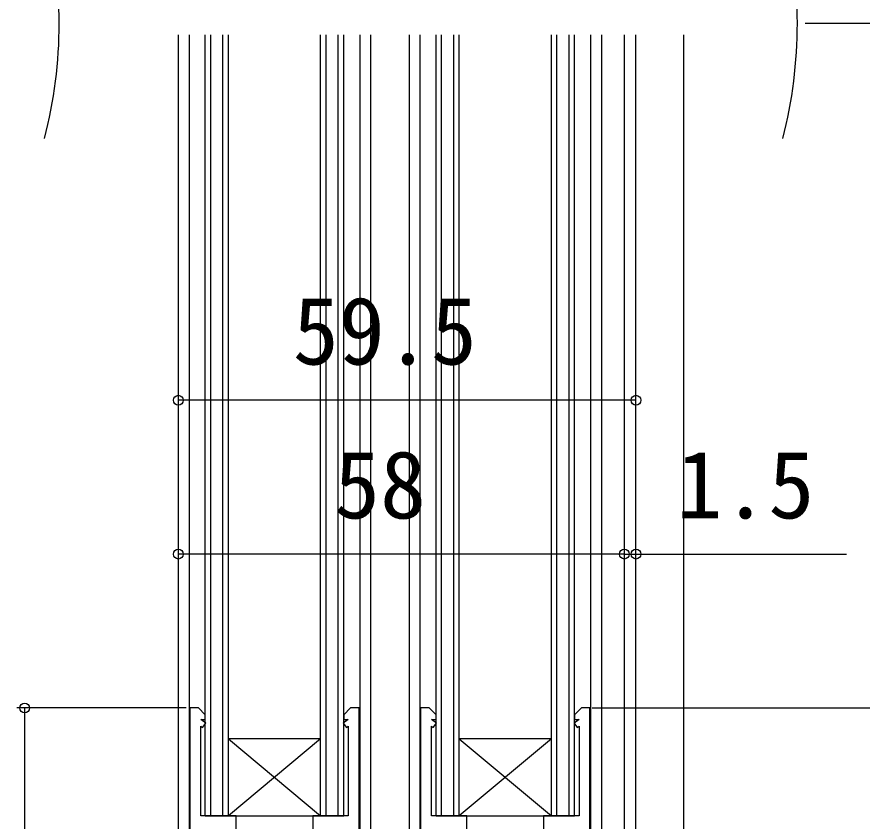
# Model space of a CAD drawing. Units: millimetres, scale not verified. Extents: x -525 to 525, y -780 to 776.
# Drawn here: x -336.7 to -226.8, y 141.4 to 245.9 of the extents above; entities that cross this region are included whole.
import ezdxf
from ezdxf.enums import TextEntityAlignment as Align

# ---------------------------------------------------------------- set-up
doc = ezdxf.new("R2010")
doc.units = ezdxf.units.MM
doc.header["$LTSCALE"] = 4
for name, color, linetype in [('0-2_YKK_11', 7, 'Continuous'), ('0-4_YKK_12', 2, 'Continuous'), ('0-7_YKK_D', 6, 'Continuous'), ('0-9_YSS_K', 3, 'Continuous')]:
    doc.layers.add(name, color=color, linetype=linetype)
doc.styles.add('ＭＳ ゴシック', font='')
doc.styles.get('ＭＳ ゴシック').set_extended_font_data('MS Gothic')

msp = doc.modelspace()

# ---------------------------------------------------------------- linework, layer by layer
at = {"layer": '0-2_YKK_11'}
for points in [[(-314.2, 156.104), (-314.2, 102.104)], [(-312.8, 153.745), (-312.553, 153.569), (-312.147, 154.139), (-312.8, 154.604), (-312.2, 154.604), (-312.2, 155.204), (-313.1, 156.104), (-314.2, 156.104)], [(-292.2, 102.104), (-292.2, 156.104), (-293.3, 156.104), (-294.2, 155.204), (-294.2, 154.604), (-293.6, 154.604), (-294.253, 154.139), (-293.847, 153.569), (-293.6, 153.745), (-293.6, 142.104), (-298.2, 142.104), (-298.2, 138.604)], [(-284.197, 156.104), (-284.197, 102.104)], [(-282.797, 153.745), (-282.55, 153.569), (-282.144, 154.139), (-282.797, 154.604), (-282.197, 154.604), (-282.197, 155.204), (-283.097, 156.104), (-284.197, 156.104)], [(-262.197, 102.104), (-262.197, 156.104), (-263.297, 156.104), (-264.197, 155.204), (-264.197, 154.604), (-263.597, 154.604), (-264.25, 154.139), (-263.844, 153.569), (-263.597, 153.745), (-263.597, 142.104), (-268.197, 142.104), (-268.197, 138.604)], [(-308.2, 138.604), (-308.2, 142.104), (-312.8, 142.104), (-312.8, 153.745)], [(-278.197, 138.604), (-278.197, 142.104), (-282.797, 142.104), (-282.797, 153.745)]]:
    msp.add_lwpolyline(points, dxfattribs=at)
at = {"layer": '0-4_YKK_12'}
for p, q in [((-315.7, 104.104), (-315.7, 243.604)), ((-314.3, 243.604), (-314.3, 104.104)), ((-312.2, 142.104), (-312.2, 243.604)), ((-311.5, 142.104), (-311.5, 243.604)), ((-309.9, 142.104), (-309.9, 243.604)), ((-309.2, 142.104), (-309.2, 243.604)), ((-297.2, 142.104), (-297.2, 243.604)), ((-296.5, 142.104), (-296.5, 243.604)), ((-294.9, 142.104), (-294.9, 243.604)), ((-294.2, 142.104), (-294.2, 243.604)), ((-292.1, 243.604), (-292.1, 104.104)), ((-290.7, 243.604), (-290.7, 104.104)), ((-285.686, 243.604), (-285.686, 104.104)), ((-284.286, 243.604), (-284.286, 104.104)), ((-282.197, 142.104), (-282.197, 243.604)), ((-281.497, 142.104), (-281.497, 243.604)), ((-279.897, 142.104), (-279.897, 243.604)), ((-279.197, 142.104), (-279.197, 243.604)), ((-267.197, 142.104), (-267.197, 243.604)), ((-266.497, 142.104), (-266.497, 243.604)), ((-264.897, 142.104), (-264.897, 243.604)), ((-264.197, 142.104), (-264.197, 243.604)), ((-262.1, 243.604), (-262.1, 104.104)), ((-260.686, 243.604), (-260.686, 104.104)), ((-257.7, 100.104), (-257.7, 243.604)), ((-256.2, 100.104), (-256.2, 243.604)), ((-297.2, 152.104), (-309.2, 142.104)), ((-267.197, 152.104), (-279.197, 142.104)), ((-312.2, 142.104), (-294.2, 142.104)), ((-282.197, 142.104), (-264.197, 142.104))]:
    msp.add_line(p, q, dxfattribs=at)
for points in [[(-297.2, 152.104), (-309.2, 152.104), (-297.2, 142.104)], [(-267.197, 152.104), (-279.197, 152.104), (-267.197, 142.104)]]:
    msp.add_lwpolyline(points, dxfattribs=at)
for centre in [(-391.2, 245.104), (-295.2, 245.104)]:
    msp.add_arc(centre, 60, 345.52249, 14.47751, dxfattribs=at)
at = {"layer": '0-7_YKK_D'}
for p, q in [((-234.2, 245.104), (-169, 245.104)), ((-256.2, 196.104), (-315.7, 196.104)), ((-257.7, 176.104), (-315.7, 176.104)), ((-257.7, 176.104), (-260.25, 176.104)), ((-257.7, 176.104), (-256.2, 176.104)), ((-256.2, 176.104), (-228.827, 176.104)), ((-314.7, 156.104), (-336.7, 156.104)), ((-335.7, 156.104), (-335.7, 102.104)), ((-261.893, 156.104), (-189, 156.104))]:
    msp.add_line(p, q, dxfattribs=at)
for centre in [(-315.7, 196.104), (-256.2, 196.104), (-315.7, 176.104), (-257.7, 176.104), (-257.7, 176.104), (-256.2, 176.104), (-335.7, 156.104)]:
    msp.add_circle(centre, 0.637, dxfattribs=at)
at = {"layer": '0-9_YSS_K'}
msp.add_line((-250, 243.604), (-250, 75.1), dxfattribs=at)

# ---------------------------------------------------------------- texts
at = {"layer": '0-7_YKK_D', "style": 'ＭＳ ゴシック'}
for s, p in [('59.5', (-300.814, 198.104)), ('58', (-295.461, 178.104)), ('1.5', (-250.941, 178.104))]:
    msp.add_text(s, height=8.798, dxfattribs=at).set_placement(p, align=Align.BOTTOM_LEFT)

doc.saveas('drawing.dxf')
